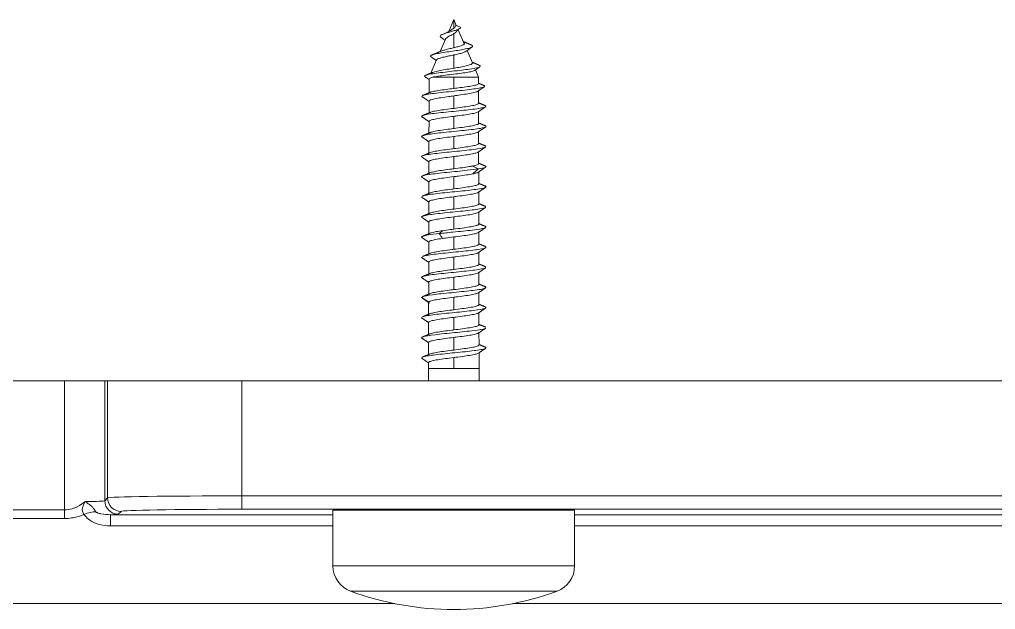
# Model space of a CAD drawing. Extents: x 4791 to 7950, y -233 to 2082.
# Drawn here: x 5488.3 to 5561, y 1783.2 to 1827.1 of the extents above; entities that cross this region are included whole.
import ezdxf

# ---------------------------------------------------------------- set-up
doc = ezdxf.new("R2010")
doc.units = 0
doc.header["$LTSCALE"] = 1.7
doc.header["$MEASUREMENT"] = 0
doc.layers.add('1', color=7, linetype='CONTINUOUS', true_color=0xffffff)

msp = doc.modelspace()

# ---------------------------------------------------------------- linework, layer by layer
at = {"layer": '1', "color": 7, "linetype": 'Continuous', "lineweight": 18}
for p, q in [((5520.631, 1827.139), (5520.25, 1826.249)), ((5520.82, 1826.698), (5520.631, 1827.139)), ((5520.79, 1826.713), (5521.151, 1826.546)), ((5521.434, 1825.266), (5520.958, 1826.377)), ((5521.044, 1826.462), (5521.006, 1826.432)), ((5520.003, 1825.672), (5519.607, 1824.748)), ((5522.016, 1823.909), (5521.624, 1824.822)), ((5519.34, 1824.125), (5518.917, 1823.138)), ((5522.471, 1822.847), (5522.242, 1823.381)), ((5518.792, 1822.691), (5518.79, 1821.672)), ((5519.08, 1822.847), (5520.631, 1822.847)), ((5520.631, 1822.847), (5522.471, 1822.847)), ((5522.472, 1822.358), (5522.471, 1822.847)), ((5522.475, 1820.893), (5522.473, 1821.827)), ((5518.789, 1821.056), (5518.787, 1820.18)), ((5522.478, 1819.392), (5522.476, 1820.272)), ((5518.786, 1819.545), (5518.784, 1818.678)), ((5522.48, 1817.891), (5522.479, 1818.774)), ((5518.783, 1818.047), (5518.781, 1817.177)), ((5522.483, 1816.389), (5522.482, 1817.275)), ((5518.78, 1816.549), (5518.778, 1815.676)), ((5522.486, 1814.889), (5522.485, 1815.777)), ((5518.777, 1815.051), (5518.775, 1814.175)), ((5522.489, 1813.387), (5522.487, 1814.28)), ((5518.774, 1813.553), (5518.772, 1812.674)), ((5522.492, 1811.886), (5522.49, 1812.781)), ((5518.771, 1812.055), (5518.769, 1811.172)), ((5522.495, 1810.385), (5522.493, 1811.283)), ((5518.768, 1810.557), (5518.766, 1809.671)), ((5522.498, 1808.884), (5522.496, 1809.785)), ((5518.765, 1809.059), (5518.764, 1808.17)), ((5522.501, 1807.383), (5522.499, 1808.287)), ((5518.762, 1807.561), (5518.761, 1806.669)), ((5522.504, 1805.881), (5522.502, 1806.79)), ((5518.759, 1806.063), (5518.758, 1805.168)), ((5522.507, 1804.38), (5522.505, 1805.291)), ((5518.757, 1804.565), (5518.755, 1803.667)), ((5522.51, 1802.879), (5522.508, 1803.793)), ((5518.754, 1803.067), (5518.752, 1802.165)), ((5522.513, 1801.139), (5522.511, 1802.296)), ((5518.751, 1801.569), (5518.75, 1801.139)), ((5518.743, 1801.139), (5518.743, 1800.216)), ((5520.631, 1801.139), (5518.743, 1801.139)), ((5522.52, 1801.139), (5520.631, 1801.139)), ((5522.52, 1800.216), (5522.52, 1801.139)), ((5491.633, 1800.216), (5425.583, 1800.216)), ((5491.633, 1800.216), (5494.633, 1800.216)), ((5494.846, 1800.216), (5494.633, 1800.216)), ((5494.846, 1800.216), (5504.845, 1800.216)), ((5796.318, 1800.216), (5504.845, 1800.216)), ((5511.631, 1790.565), (5511.631, 1786.412)), ((5511.631, 1790.565), (5529.631, 1790.565)), ((5529.631, 1786.412), (5529.631, 1790.565))]:
    msp.add_line(p, q, dxfattribs=at)
at = {"layer": '1', "color": 7, "linetype": 'Continuous', "lineweight": 13}
for p, q in [((5520.631, 1827.139), (5520.631, 1826.492)), ((5520.631, 1825.036), (5520.631, 1826.081)), ((5520.631, 1823.509), (5520.631, 1824.495)), ((5520.631, 1822), (5520.631, 1822.847)), ((5520.631, 1820.518), (5520.631, 1821.449)), ((5520.631, 1819.017), (5520.631, 1819.919)), ((5520.631, 1817.516), (5520.631, 1818.421)), ((5520.631, 1816.014), (5520.631, 1816.923)), ((5520.631, 1814.513), (5520.631, 1815.425)), ((5520.631, 1813.012), (5520.631, 1813.927)), ((5520.631, 1811.511), (5520.631, 1812.429)), ((5520.631, 1810.01), (5520.631, 1810.931)), ((5520.631, 1808.509), (5520.631, 1809.433)), ((5520.631, 1807.007), (5520.631, 1807.935)), ((5520.631, 1805.506), (5520.631, 1806.437)), ((5520.631, 1804.005), (5520.631, 1804.939)), ((5520.631, 1802.504), (5520.631, 1803.441)), ((5520.631, 1801.139), (5520.631, 1801.943)), ((5491.633, 1790.583), (5491.633, 1800.216)), ((5494.633, 1800.216), (5494.633, 1791.267)), ((5494.846, 1791.48), (5494.846, 1800.216)), ((5504.845, 1800.216), (5504.845, 1791.635)), ((5494.633, 1791.267), (5494.846, 1791.48)), ((5504.845, 1791.635), (5796.318, 1791.635)), ((5504.845, 1791.635), (5504.845, 1790.635)), ((5796.318, 1790.635), (5504.845, 1790.635)), ((5425.751, 1790.583), (5491.633, 1790.583)), ((5491.633, 1789.949), (5425.751, 1789.949)), ((5491.633, 1789.949), (5491.633, 1790.583)), ((5495.053, 1790.232), (5511.636, 1790.232)), ((5495.053, 1789.39), (5495.053, 1790.232)), ((5495.846, 1790.48), (5495.633, 1790.267)), ((5529.634, 1790.232), (5771.631, 1790.232)), ((5511.636, 1789.39), (5495.053, 1789.39)), ((5771.631, 1789.39), (5529.634, 1789.39)), ((5511.631, 1786.412), (5529.631, 1786.412)), ((5512.941, 1784.535), (5528.322, 1784.535)), ((5516.25, 1783.601), (5419.647, 1783.601)), ((5776.239, 1783.601), (5525.025, 1783.601))]:
    msp.add_line(p, q, dxfattribs=at)
at = {"layer": '1', "color": 7, "linetype": 'Continuous', "lineweight": 18}
for centre, radius, start, end in [((5513.631, 1786.412), 2, 180, 249.79319), ((5527.631, 1786.412), 2, 290.20681, 0), ((5520.631, 1805.43), 22.266, 249.79319, 290.20681)]:
    msp.add_arc(centre, radius, start, end, dxfattribs=at)
at = {"layer": '1', "color": 7, "linetype": 'Continuous', "lineweight": 13}
for centre, major_axis, ratio, start_param, end_param in [((5504.845, 1791.478), (10, 0), 0.01571, 1.570796, 3.124139), ((5495.846, 1791.48), (-0.707, 0.707), 0.999695, 0.78555, 2.356042), ((5491.633, 1791.268), (3, 0), 0.023273, 5.245016, 6.265732), ((5495.633, 1791.267), (-0.707, 0.707), 0.999695, 0.78555, 2.356042), ((5504.845, 1790.478), (9, 0), 0.017455, 1.570796, 3.124139), ((5493.092, 1788.914), (1.557, 1.255), 0.568767, 0.606298, 1.140974), ((5491.633, 1790.268), (4, 0), 0.017455, 5.737622, 6.265732)]:
    msp.add_ellipse(centre, major_axis=major_axis, ratio=ratio, start_param=start_param, end_param=end_param, dxfattribs=at)
at = {"layer": '1', "color": 7, "linetype": 'Continuous', "lineweight": 18}
for points, knots in [([(5519.675, 1825.811), (5519.66, 1825.822), (5519.647, 1825.832), (5519.616, 1825.87), (5519.614, 1825.897), (5519.651, 1825.953), (5519.691, 1825.982), (5519.806, 1826.038), (5519.879, 1826.067), (5520.045, 1826.122), (5520.14, 1826.151), (5520.333, 1826.207), (5520.433, 1826.236), (5520.623, 1826.293), (5520.715, 1826.321), (5520.877, 1826.378), (5520.949, 1826.407), (5521.061, 1826.464), (5521.105, 1826.493), (5521.14, 1826.53), (5521.146, 1826.538), (5521.151, 1826.546)], [0, 0, 0, 0, 0.053994, 0.053994, 0.187609, 0.187609, 0.321597, 0.321597, 0.44559, 0.44559, 0.564489, 0.564489, 0.677266, 0.677266, 0.783346, 0.783346, 0.883307, 0.883307, 0.976211, 0.976211, 1, 1, 1, 1]), ([(5520.45, 1826.371), (5520.428, 1826.354), (5520.357, 1826.304), (5520.203, 1826.22), (5519.997, 1826.121), (5519.856, 1826.058), (5519.782, 1826.026)], [0, 0, 0, 0, 0.133749, 0.407058, 0.694727, 1, 1, 1, 1]), ([(5520.45, 1826.368), (5520.462, 1826.376), (5520.475, 1826.384), (5520.53, 1826.42), (5520.573, 1826.449), (5520.619, 1826.483), (5520.625, 1826.488), (5520.631, 1826.492)], [0, 0, 0, 0, 0.21073, 0.21073, 0.896872, 0.896872, 1, 1, 1, 1]), ([(5520.631, 1826.492), (5520.655, 1826.51), (5520.677, 1826.529), (5520.724, 1826.574), (5520.748, 1826.602), (5520.771, 1826.642), (5520.776, 1826.655), (5520.783, 1826.676), (5520.785, 1826.684), (5520.788, 1826.696), (5520.788, 1826.701), (5520.789, 1826.707), (5520.789, 1826.708), (5520.789, 1826.711), (5520.79, 1826.711), (5520.79, 1826.712), (5520.79, 1826.712), (5520.79, 1826.712), (5520.79, 1826.712), (5520.79, 1826.713)], [0, 0, 0, 0, 0.270369, 0.270369, 0.64921, 0.64921, 0.812706, 0.812706, 0.91559, 0.91559, 0.968278, 0.968278, 0.98945, 0.98945, 0.996538, 0.996538, 0.998675, 0.998675, 1, 1, 1, 1]), ([(5520.631, 1826.081), (5520.628, 1826.079), (5520.624, 1826.077), (5520.606, 1826.067), (5520.591, 1826.058), (5520.519, 1826.018), (5520.458, 1825.986), (5520.344, 1825.926), (5520.288, 1825.896), (5520.186, 1825.837), (5520.139, 1825.808), (5520.062, 1825.749), (5520.032, 1825.72), (5520.009, 1825.684), (5520.005, 1825.676), (5520.001, 1825.668)], [0, 0, 0, 0, 0.013158, 0.013158, 0.065887, 0.065887, 0.274005, 0.274005, 0.481667, 0.481667, 0.703425, 0.703425, 0.936248, 0.936248, 1, 1, 1, 1]), ([(5520.804, 1826.2), (5520.8, 1826.197), (5520.796, 1826.193), (5520.752, 1826.157), (5520.706, 1826.126), (5520.648, 1826.091), (5520.64, 1826.086), (5520.631, 1826.081)], [0, 0, 0, 0, 0.089087, 0.089087, 0.868089, 0.868089, 1, 1, 1, 1]), ([(5518.944, 1824.354), (5518.902, 1824.379), (5518.89, 1824.405), (5518.926, 1824.457), (5518.977, 1824.484), (5519.139, 1824.538), (5519.255, 1824.567), (5519.527, 1824.622), (5519.681, 1824.649), (5520.018, 1824.703), (5520.207, 1824.732), (5520.573, 1824.786), (5520.755, 1824.814), (5521.1, 1824.868), (5521.268, 1824.897), (5521.553, 1824.952), (5521.676, 1824.979), (5521.871, 1825.034), (5521.947, 1825.062), (5522.037, 1825.117), (5522.051, 1825.146), (5522.02, 1825.198), (5521.987, 1825.221), (5521.936, 1825.244)], [0, 0, 0, 0, 0.094712, 0.094712, 0.193023, 0.193023, 0.294142, 0.294142, 0.388515, 0.388515, 0.485876, 0.485876, 0.577355, 0.577355, 0.669103, 0.669103, 0.756657, 0.756657, 0.843877, 0.843877, 0.931019, 0.931019, 1, 1, 1, 1]), ([(5519.635, 1824.76), (5519.693, 1824.787), (5519.771, 1824.814), (5519.951, 1824.868), (5520.055, 1824.895), (5520.278, 1824.951), (5520.401, 1824.98), (5520.633, 1825.036), (5520.746, 1825.063), (5520.958, 1825.119), (5521.059, 1825.149), (5521.222, 1825.205), (5521.289, 1825.233), (5521.388, 1825.289), (5521.423, 1825.318), (5521.451, 1825.375), (5521.445, 1825.404), (5521.405, 1825.454), (5521.379, 1825.476), (5521.345, 1825.497)], [0, 0, 0, 0, 0.125128, 0.125128, 0.248379, 0.248379, 0.373921, 0.373921, 0.489541, 0.489541, 0.607231, 0.607231, 0.71514, 0.71514, 0.822865, 0.822865, 0.926994, 0.926994, 1, 1, 1, 1]), ([(5520.631, 1824.495), (5520.627, 1824.494), (5520.623, 1824.493), (5520.602, 1824.489), (5520.586, 1824.485), (5520.502, 1824.468), (5520.434, 1824.454), (5520.238, 1824.413), (5520.109, 1824.387), (5519.875, 1824.334), (5519.766, 1824.308), (5519.58, 1824.255), (5519.502, 1824.229), (5519.389, 1824.178), (5519.353, 1824.152), (5519.34, 1824.126), (5519.34, 1824.125), (5519.339, 1824.124)], [0, 0, 0, 0, 0.006509, 0.006509, 0.032558, 0.032558, 0.13749, 0.13749, 0.345121, 0.345121, 0.554935, 0.554935, 0.77229, 0.77229, 0.992288, 0.992288, 1, 1, 1, 1]), ([(5521.549, 1824.768), (5521.515, 1824.744), (5521.466, 1824.72), (5521.334, 1824.669), (5521.246, 1824.641), (5521.047, 1824.587), (5520.933, 1824.56), (5520.755, 1824.521), (5520.693, 1824.508), (5520.631, 1824.495)], [0, 0, 0, 0, 0.252329, 0.252329, 0.546531, 0.546531, 0.847912, 0.847912, 1, 1, 1, 1]), ([(5518.491, 1822.871), (5518.489, 1822.872), (5518.487, 1822.873), (5518.442, 1822.901), (5518.443, 1822.929), (5518.532, 1822.983), (5518.615, 1823.01), (5518.851, 1823.064), (5519.013, 1823.092), (5519.382, 1823.147), (5519.591, 1823.174), (5520.034, 1823.227), (5520.276, 1823.255), (5520.754, 1823.31), (5520.998, 1823.337), (5521.441, 1823.391), (5521.648, 1823.418), (5522.019, 1823.472), (5522.185, 1823.501), (5522.427, 1823.555), (5522.514, 1823.582), (5522.568, 1823.61), (5522.572, 1823.613), (5522.576, 1823.615)], [0, 0, 0, 0, 0.004462, 0.004462, 0.120474, 0.120474, 0.230011, 0.230011, 0.345078, 0.345078, 0.453574, 0.453574, 0.564128, 0.564128, 0.674215, 0.674215, 0.779442, 0.779442, 0.889299, 0.889299, 0.991354, 0.991354, 1, 1, 1, 1]), ([(5518.962, 1823.154), (5519.016, 1823.184), (5519.104, 1823.215), (5519.331, 1823.276), (5519.472, 1823.307), (5519.784, 1823.366), (5519.961, 1823.397), (5520.302, 1823.454), (5520.468, 1823.482), (5520.631, 1823.509)], [0, 0, 0, 0, 0.266256, 0.266256, 0.523749, 0.523749, 0.77866, 0.77866, 1, 1, 1, 1]), ([(5519.08, 1822.847), (5519.082, 1822.848), (5519.085, 1822.848), (5519.097, 1822.851), (5519.107, 1822.853), (5519.159, 1822.862), (5519.203, 1822.87), (5519.39, 1822.901), (5519.557, 1822.927), (5519.918, 1822.976), (5520.117, 1823.001), (5520.518, 1823.049), (5520.726, 1823.074), (5521.112, 1823.125), (5521.298, 1823.151), (5521.626, 1823.2), (5521.775, 1823.225), (5522.008, 1823.276), (5522.098, 1823.302), (5522.212, 1823.353), (5522.239, 1823.378), (5522.231, 1823.405), (5522.231, 1823.407), (5522.23, 1823.408)], [0, 0, 0, 0, 0.002839, 0.002839, 0.014196, 0.014196, 0.059756, 0.059756, 0.197448, 0.197448, 0.335328, 0.335328, 0.472413, 0.472413, 0.6052, 0.6052, 0.737463, 0.737463, 0.86584, 0.86584, 0.992579, 0.992579, 1, 1, 1, 1]), ([(5520.631, 1823.509), (5520.648, 1823.512), (5520.665, 1823.515), (5520.75, 1823.529), (5520.818, 1823.54), (5521.052, 1823.58), (5521.214, 1823.609), (5521.501, 1823.668), (5521.63, 1823.699), (5521.833, 1823.758), (5521.912, 1823.788), (5522, 1823.842), (5522.02, 1823.868), (5522.019, 1823.893)], [0, 0, 0, 0, 0.022895, 0.022895, 0.114842, 0.114842, 0.348856, 0.348856, 0.582399, 0.582399, 0.811761, 0.811761, 1, 1, 1, 1]), ([(5522.608, 1823.687), (5522.606, 1823.689), (5522.605, 1823.69), (5522.59, 1823.705), (5522.566, 1823.719), (5522.533, 1823.732)], [0, 0, 0, 0, 0.105043, 0.105043, 1, 1, 1, 1]), ([(5519.08, 1822.848), (5519.012, 1822.829), (5518.954, 1822.81), (5518.836, 1822.761), (5518.796, 1822.728), (5518.792, 1822.695), (5518.792, 1822.693), (5518.792, 1822.691)], [0, 0, 0, 0, 0.36243, 0.36243, 0.964812, 0.964812, 1, 1, 1, 1]), ([(5518.278, 1821.384), (5518.264, 1821.394), (5518.256, 1821.403), (5518.244, 1821.44), (5518.283, 1821.468), (5518.453, 1821.522), (5518.581, 1821.549), (5518.904, 1821.602), (5519.106, 1821.629), (5519.554, 1821.683), (5519.807, 1821.711), (5520.322, 1821.764), (5520.592, 1821.791), (5521.12, 1821.845), (5521.386, 1821.873), (5521.859, 1821.927), (5522.076, 1821.953), (5522.45, 1822.007), (5522.609, 1822.035), (5522.829, 1822.089), (5522.899, 1822.116), (5522.956, 1822.169), (5522.938, 1822.197), (5522.874, 1822.225)], [0, 0, 0, 0, 0.033533, 0.033533, 0.13386, 0.13386, 0.229728, 0.229728, 0.327367, 0.327367, 0.424452, 0.424452, 0.520354, 0.520354, 0.61819, 0.61819, 0.712317, 0.712317, 0.810226, 0.810226, 0.90322, 0.90322, 1, 1, 1, 1]), ([(5518.874, 1821.707), (5518.923, 1821.728), (5518.994, 1821.749), (5519.196, 1821.795), (5519.34, 1821.822), (5519.669, 1821.875), (5519.858, 1821.901), (5520.24, 1821.951), (5520.437, 1821.975), (5520.631, 1822)], [0, 0, 0, 0, 0.212435, 0.212435, 0.480796, 0.480796, 0.749178, 0.749178, 1, 1, 1, 1]), ([(5522.472, 1822.358), (5522.472, 1822.336), (5522.445, 1822.313), (5522.334, 1822.266), (5522.239, 1822.241), (5521.994, 1822.189), (5521.841, 1822.163), (5521.498, 1822.111), (5521.304, 1822.085), (5520.95, 1822.04), (5520.79, 1822.02), (5520.631, 1822)], [0, 0, 0, 0, 0.186114, 0.186114, 0.402611, 0.402611, 0.619059, 0.619059, 0.835641, 0.835641, 1, 1, 1, 1]), ([(5520.631, 1821.45), (5520.505, 1821.432), (5520.377, 1821.415), (5520.05, 1821.369), (5519.851, 1821.339), (5519.495, 1821.282), (5519.333, 1821.254), (5519.071, 1821.198), (5518.966, 1821.168), (5518.826, 1821.111), (5518.789, 1821.084), (5518.789, 1821.056), (5518.789, 1821.056), (5518.789, 1821.056)], [0, 0, 0, 0, 0.130851, 0.130851, 0.347911, 0.347911, 0.564977, 0.564977, 0.781843, 0.781843, 0.998847, 0.998847, 1, 1, 1, 1]), ([(5522.435, 1821.801), (5522.426, 1821.795), (5522.415, 1821.788), (5522.345, 1821.753), (5522.253, 1821.722), (5522.011, 1821.663), (5521.859, 1821.635), (5521.518, 1821.577), (5521.325, 1821.548), (5520.965, 1821.495), (5520.797, 1821.472), (5520.631, 1821.45)], [0, 0, 0, 0, 0.054359, 0.054359, 0.303629, 0.303629, 0.553089, 0.553089, 0.802302, 0.802302, 1, 1, 1, 1]), ([(5518.309, 1819.981), (5518.412, 1820.021), (5518.87, 1820.113), (5520.204, 1820.256), (5521.811, 1820.409), (5522.757, 1820.537), (5522.977, 1820.614), (5523.01, 1820.64)], [0, 0, 0, 0, 0.183525, 0.416808, 0.650092, 0.883376, 1, 1, 1, 1]), ([(5518.877, 1820.217), (5518.907, 1820.23), (5518.944, 1820.242), (5519.082, 1820.282), (5519.21, 1820.31), (5519.512, 1820.363), (5519.69, 1820.39), (5520.07, 1820.444), (5520.277, 1820.472), (5520.534, 1820.505), (5520.583, 1820.511), (5520.631, 1820.518)], [0, 0, 0, 0, 0.125432, 0.125432, 0.396057, 0.396057, 0.666715, 0.666715, 0.937294, 0.937294, 1, 1, 1, 1]), ([(5520.631, 1820.518), (5520.84, 1820.545), (5521.05, 1820.572), (5521.443, 1820.626), (5521.63, 1820.653), (5521.953, 1820.707), (5522.094, 1820.735), (5522.312, 1820.789), (5522.391, 1820.816), (5522.461, 1820.859), (5522.474, 1820.876), (5522.474, 1820.893)], [0, 0, 0, 0, 0.216785, 0.216785, 0.4336, 0.4336, 0.6504, 0.6504, 0.867188, 0.867188, 1, 1, 1, 1]), ([(5523.023, 1820.69), (5523.016, 1820.699), (5522.979, 1820.726), (5522.893, 1820.754), (5522.816, 1820.772)], [0, 0, 0, 0, 0.318903, 1, 1, 1, 1]), ([(5518.26, 1819.884), (5518.227, 1819.906), (5518.222, 1819.932), (5518.26, 1819.958), (5518.268, 1819.962)], [0, 0, 0, 0, 0.822617, 1, 1, 1, 1]), ([(5520.631, 1819.919), (5520.423, 1819.892), (5520.212, 1819.865), (5519.819, 1819.812), (5519.632, 1819.784), (5519.309, 1819.73), (5519.167, 1819.703), (5518.949, 1819.65), (5518.87, 1819.622), (5518.8, 1819.578), (5518.786, 1819.561), (5518.786, 1819.545)], [0, 0, 0, 0, 0.216607, 0.216607, 0.433194, 0.433194, 0.649809, 0.649809, 0.866421, 0.866421, 1, 1, 1, 1]), ([(5522.448, 1820.253), (5522.425, 1820.236), (5522.389, 1820.219), (5522.262, 1820.174), (5522.148, 1820.148), (5521.872, 1820.094), (5521.705, 1820.066), (5521.34, 1820.012), (5521.138, 1819.986), (5520.833, 1819.946), (5520.732, 1819.933), (5520.631, 1819.919)], [0, 0, 0, 0, 0.152508, 0.152508, 0.396166, 0.396166, 0.639773, 0.639773, 0.883479, 0.883479, 1, 1, 1, 1]), ([(5518.26, 1818.384), (5518.245, 1818.393), (5518.187, 1818.454), (5518.523, 1818.566), (5519.827, 1818.72), (5521.453, 1818.873), (5522.619, 1819.011), (5522.946, 1819.098), (5523.002, 1819.134)], [0, 0, 0, 0, 0.038018, 0.242866, 0.447714, 0.652561, 0.857409, 1, 1, 1, 1]), ([(5518.869, 1818.714), (5518.899, 1818.727), (5518.938, 1818.74), (5519.079, 1818.781), (5519.208, 1818.808), (5519.51, 1818.862), (5519.688, 1818.889), (5520.069, 1818.944), (5520.277, 1818.971), (5520.534, 1819.004), (5520.583, 1819.01), (5520.631, 1819.016)], [0, 0, 0, 0, 0.131924, 0.131924, 0.400553, 0.400553, 0.669164, 0.669164, 0.93776, 0.93776, 1, 1, 1, 1]), ([(5520.631, 1819.016), (5520.84, 1819.043), (5521.051, 1819.071), (5521.444, 1819.125), (5521.631, 1819.152), (5521.955, 1819.206), (5522.096, 1819.234), (5522.314, 1819.288), (5522.394, 1819.315), (5522.464, 1819.358), (5522.477, 1819.375), (5522.477, 1819.392)], [0, 0, 0, 0, 0.216697, 0.216697, 0.433397, 0.433397, 0.650035, 0.650035, 0.866697, 0.866697, 1, 1, 1, 1]), ([(5523.024, 1819.152), (5523.031, 1819.162), (5523.037, 1819.188), (5522.997, 1819.214), (5522.956, 1819.23)], [0, 0, 0, 0, 0.359814, 1, 1, 1, 1]), ([(5520.631, 1818.422), (5520.423, 1818.395), (5520.211, 1818.367), (5519.818, 1818.313), (5519.631, 1818.286), (5519.306, 1818.232), (5519.165, 1818.205), (5518.947, 1818.151), (5518.867, 1818.124), (5518.797, 1818.081), (5518.783, 1818.064), (5518.783, 1818.047)], [0, 0, 0, 0, 0.216621, 0.216621, 0.433232, 0.433232, 0.649788, 0.649788, 0.866426, 0.866426, 1, 1, 1, 1]), ([(5522.479, 1818.796), (5522.479, 1818.785), (5522.473, 1818.775), (5522.436, 1818.738), (5522.373, 1818.711), (5522.184, 1818.657), (5522.056, 1818.629), (5521.754, 1818.576), (5521.576, 1818.549), (5521.195, 1818.494), (5520.987, 1818.467), (5520.73, 1818.434), (5520.681, 1818.428), (5520.631, 1818.422)], [0, 0, 0, 0, 0.0829, 0.0829, 0.299494, 0.299494, 0.516115, 0.516115, 0.732734, 0.732734, 0.949407, 0.949407, 1, 1, 1, 1]), ([(5518.258, 1816.885), (5518.187, 1816.933), (5518.347, 1817.033), (5519.468, 1817.183), (5521.077, 1817.337), (5522.477, 1817.487), (5522.931, 1817.587), (5523.004, 1817.635)], [0, 0, 0, 0, 0.193025, 0.39801, 0.602996, 0.807981, 1, 1, 1, 1]), ([(5518.862, 1817.211), (5518.894, 1817.225), (5518.934, 1817.239), (5519.077, 1817.28), (5519.205, 1817.307), (5519.508, 1817.361), (5519.687, 1817.388), (5520.068, 1817.442), (5520.276, 1817.469), (5520.533, 1817.503), (5520.582, 1817.509), (5520.631, 1817.515)], [0, 0, 0, 0, 0.13621, 0.13621, 0.403507, 0.403507, 0.670727, 0.670727, 0.937977, 0.937977, 1, 1, 1, 1]), ([(5520.631, 1817.515), (5520.84, 1817.543), (5521.052, 1817.57), (5521.445, 1817.624), (5521.633, 1817.651), (5521.957, 1817.705), (5522.099, 1817.732), (5522.317, 1817.786), (5522.397, 1817.814), (5522.467, 1817.857), (5522.48, 1817.874), (5522.48, 1817.891)], [0, 0, 0, 0, 0.216699, 0.216699, 0.433376, 0.433376, 0.650025, 0.650025, 0.866659, 0.866659, 1, 1, 1, 1]), ([(5520.631, 1816.923), (5520.423, 1816.897), (5520.211, 1816.869), (5519.817, 1816.815), (5519.629, 1816.788), (5519.305, 1816.735), (5519.163, 1816.707), (5518.944, 1816.653), (5518.864, 1816.626), (5518.794, 1816.583), (5518.78, 1816.566), (5518.78, 1816.549)], [0, 0, 0, 0, 0.216591, 0.216591, 0.433228, 0.433228, 0.649862, 0.649862, 0.866552, 0.866552, 1, 1, 1, 1]), ([(5522.481, 1817.298), (5522.482, 1817.287), (5522.476, 1817.277), (5522.439, 1817.24), (5522.376, 1817.213), (5522.187, 1817.159), (5522.058, 1817.131), (5521.756, 1817.078), (5521.577, 1817.051), (5521.196, 1816.997), (5520.988, 1816.969), (5520.731, 1816.936), (5520.681, 1816.93), (5520.631, 1816.923)], [0, 0, 0, 0, 0.083189, 0.083189, 0.299734, 0.299734, 0.516223, 0.516223, 0.732795, 0.732795, 0.949323, 0.949323, 1, 1, 1, 1]), ([(5520.631, 1816.014), (5520.841, 1816.041), (5521.052, 1816.068), (5521.447, 1816.123), (5521.634, 1816.15), (5521.887, 1816.192), (5521.97, 1816.207), (5522.045, 1816.222)], [0, 0, 0, 0, 0.392359, 0.392359, 0.784773, 0.784773, 1, 1, 1, 1]), ([(5522.045, 1816.222), (5522.18, 1816.248), (5522.289, 1816.276), (5522.437, 1816.33), (5522.478, 1816.357), (5522.483, 1816.386), (5522.483, 1816.388), (5522.483, 1816.389)], [0, 0, 0, 0, 0.484487, 0.484487, 0.969039, 0.969039, 1, 1, 1, 1]), ([(5522.462, 1816.003), (5522.69, 1816.038), (5523.05, 1816.113), (5523.056, 1816.188), (5522.963, 1816.227)], [0, 0, 0, 0, 0.46975, 1, 1, 1, 1]), ([(5518.26, 1815.384), (5518.233, 1815.402), (5518.201, 1815.47), (5518.682, 1815.59), (5520.078, 1815.744), (5521.527, 1815.881), (5522.234, 1815.968), (5522.462, 1816.003)], [0, 0, 0, 0, 0.084515, 0.332863, 0.58121, 0.829558, 1, 1, 1, 1]), ([(5520.631, 1815.426), (5520.422, 1815.398), (5520.21, 1815.371), (5519.815, 1815.318), (5519.628, 1815.29), (5519.302, 1815.236), (5519.16, 1815.209), (5518.941, 1815.155), (5518.862, 1815.128), (5518.791, 1815.084), (5518.777, 1815.067), (5518.777, 1815.051)], [0, 0, 0, 0, 0.2166, 0.2166, 0.433158, 0.433158, 0.649706, 0.649706, 0.866286, 0.866286, 1, 1, 1, 1]), ([(5518.865, 1815.712), (5518.896, 1815.725), (5518.934, 1815.738), (5519.074, 1815.778), (5519.203, 1815.806), (5519.506, 1815.86), (5519.685, 1815.887), (5520.067, 1815.941), (5520.275, 1815.969), (5520.533, 1816.002), (5520.582, 1816.008), (5520.631, 1816.014)], [0, 0, 0, 0, 0.129074, 0.129074, 0.398518, 0.398518, 0.667987, 0.667987, 0.937392, 0.937392, 1, 1, 1, 1]), ([(5522.046, 1815.632), (5521.911, 1815.606), (5521.746, 1815.578), (5521.385, 1815.524), (5521.183, 1815.497), (5520.864, 1815.456), (5520.747, 1815.441), (5520.631, 1815.426)], [0, 0, 0, 0, 0.392275, 0.392275, 0.784631, 0.784631, 1, 1, 1, 1]), ([(5522.452, 1815.755), (5522.419, 1815.732), (5522.362, 1815.71), (5522.219, 1815.67), (5522.139, 1815.651), (5522.046, 1815.632)], [0, 0, 0, 0, 0.548071, 0.548071, 1, 1, 1, 1]), ([(5518.304, 1813.979), (5518.365, 1814.004), (5518.665, 1814.08), (5519.707, 1814.208), (5521.331, 1814.361), (5522.575, 1814.503), (5522.941, 1814.594), (5523.003, 1814.634)], [0, 0, 0, 0, 0.114836, 0.349295, 0.583754, 0.818213, 1, 1, 1, 1]), ([(5520.631, 1814.513), (5520.841, 1814.54), (5521.053, 1814.568), (5521.448, 1814.621), (5521.636, 1814.648), (5521.961, 1814.703), (5522.103, 1814.73), (5522.322, 1814.784), (5522.402, 1814.811), (5522.472, 1814.855), (5522.486, 1814.872), (5522.486, 1814.888)], [0, 0, 0, 0, 0.216676, 0.216676, 0.433337, 0.433337, 0.649939, 0.649939, 0.866561, 0.866561, 1, 1, 1, 1]), ([(5523.027, 1814.656), (5523.03, 1814.66), (5523.038, 1814.685), (5523.008, 1814.709), (5522.957, 1814.73)], [0, 0, 0, 0, 0.168349, 1, 1, 1, 1]), ([(5518.259, 1813.884), (5518.251, 1813.89), (5518.233, 1813.904), (5518.23, 1813.919), (5518.233, 1813.928)], [0, 0, 0, 0, 0.367268, 1, 1, 1, 1]), ([(5520.631, 1813.928), (5520.422, 1813.901), (5520.209, 1813.873), (5519.814, 1813.819), (5519.626, 1813.792), (5519.3, 1813.739), (5519.158, 1813.711), (5518.939, 1813.657), (5518.859, 1813.63), (5518.788, 1813.587), (5518.774, 1813.57), (5518.774, 1813.553)], [0, 0, 0, 0, 0.216617, 0.216617, 0.433258, 0.433258, 0.649841, 0.649841, 0.866516, 0.866516, 1, 1, 1, 1]), ([(5518.858, 1814.209), (5518.889, 1814.223), (5518.929, 1814.237), (5519.072, 1814.277), (5519.201, 1814.305), (5519.504, 1814.358), (5519.683, 1814.386), (5520.066, 1814.44), (5520.275, 1814.467), (5520.533, 1814.5), (5520.582, 1814.507), (5520.631, 1814.513)], [0, 0, 0, 0, 0.135156, 0.135156, 0.402739, 0.402739, 0.670278, 0.670278, 0.937827, 0.937827, 1, 1, 1, 1]), ([(5522.487, 1814.302), (5522.487, 1814.291), (5522.482, 1814.281), (5522.445, 1814.244), (5522.381, 1814.217), (5522.191, 1814.163), (5522.063, 1814.135), (5521.759, 1814.082), (5521.58, 1814.055), (5521.198, 1814), (5520.989, 1813.973), (5520.731, 1813.94), (5520.681, 1813.934), (5520.631, 1813.928)], [0, 0, 0, 0, 0.082852, 0.082852, 0.299435, 0.299435, 0.51601, 0.51601, 0.732619, 0.732619, 0.949244, 0.949244, 1, 1, 1, 1]), ([(5520.631, 1813.012), (5520.841, 1813.039), (5521.054, 1813.066), (5521.449, 1813.12), (5521.637, 1813.147), (5521.963, 1813.202), (5522.106, 1813.229), (5522.325, 1813.283), (5522.405, 1813.31), (5522.475, 1813.354), (5522.489, 1813.371), (5522.489, 1813.387)], [0, 0, 0, 0, 0.21669, 0.21669, 0.433367, 0.433367, 0.650039, 0.650039, 0.866674, 0.866674, 1, 1, 1, 1]), ([(5518.257, 1812.386), (5518.194, 1812.43), (5518.322, 1812.525), (5519.356, 1812.672), (5520.95, 1812.825), (5522.417, 1812.979), (5522.924, 1813.082), (5523.004, 1813.134), (5523.006, 1813.135)], [0, 0, 0, 0, 0.176253, 0.381184, 0.586114, 0.791045, 0.995975, 1, 1, 1, 1]), ([(5520.631, 1812.429), (5520.422, 1812.403), (5520.209, 1812.376), (5519.813, 1812.321), (5519.625, 1812.294), (5519.298, 1812.241), (5519.156, 1812.213), (5518.936, 1812.159), (5518.856, 1812.132), (5518.785, 1812.089), (5518.771, 1812.072), (5518.771, 1812.055)], [0, 0, 0, 0, 0.216556, 0.216556, 0.433158, 0.433158, 0.649792, 0.649792, 0.866445, 0.866445, 1, 1, 1, 1]), ([(5518.853, 1812.707), (5518.885, 1812.721), (5518.926, 1812.735), (5519.069, 1812.776), (5519.198, 1812.803), (5519.502, 1812.857), (5519.682, 1812.885), (5520.065, 1812.938), (5520.274, 1812.966), (5520.532, 1812.999), (5520.582, 1813.006), (5520.631, 1813.012)], [0, 0, 0, 0, 0.136667, 0.136667, 0.40375, 0.40375, 0.670758, 0.670758, 0.937792, 0.937792, 1, 1, 1, 1]), ([(5522.46, 1812.76), (5522.427, 1812.737), (5522.369, 1812.715), (5522.194, 1812.665), (5522.065, 1812.637), (5521.761, 1812.583), (5521.582, 1812.557), (5521.199, 1812.503), (5520.99, 1812.475), (5520.731, 1812.442), (5520.681, 1812.436), (5520.631, 1812.429)], [0, 0, 0, 0, 0.207335, 0.207335, 0.452324, 0.452324, 0.697416, 0.697416, 0.942444, 0.942444, 1, 1, 1, 1]), ([(5519.548, 1811.184), (5519.864, 1811.219), (5520.725, 1811.305), (5522.118, 1811.443), (5523.032, 1811.589), (5523.066, 1811.684), (5522.964, 1811.727)], [0, 0, 0, 0, 0.193941, 0.476527, 0.759114, 1, 1, 1, 1]), ([(5520.631, 1811.511), (5520.841, 1811.538), (5521.054, 1811.565), (5521.45, 1811.619), (5521.639, 1811.647), (5521.965, 1811.7), (5522.108, 1811.727), (5522.327, 1811.782), (5522.407, 1811.809), (5522.478, 1811.852), (5522.492, 1811.869), (5522.492, 1811.886)], [0, 0, 0, 0, 0.21664, 0.21664, 0.433299, 0.433299, 0.649984, 0.649984, 0.866609, 0.866609, 1, 1, 1, 1]), ([(5518.259, 1810.885), (5518.239, 1810.898), (5518.194, 1810.963), (5518.545, 1811.062), (5519.233, 1811.149), (5519.548, 1811.184)], [0, 0, 0, 0, 0.134197, 0.647629, 1, 1, 1, 1]), ([(5518.863, 1811.211), (5518.893, 1811.224), (5518.929, 1811.236), (5519.067, 1811.275), (5519.196, 1811.302), (5519.479, 1811.352), (5519.63, 1811.376), (5519.791, 1811.399)], [0, 0, 0, 0, 0.193821, 0.193821, 0.628156, 0.628156, 1, 1, 1, 1]), ([(5519.791, 1811.399), (5519.979, 1811.426), (5520.185, 1811.453), (5520.472, 1811.491), (5520.552, 1811.501), (5520.631, 1811.511)], [0, 0, 0, 0, 0.727794, 0.727794, 1, 1, 1, 1]), ([(5522.461, 1811.261), (5522.428, 1811.238), (5522.371, 1811.216), (5522.197, 1811.167), (5522.068, 1811.14), (5521.764, 1811.085), (5521.584, 1811.058), (5521.201, 1811.005), (5520.991, 1810.978), (5520.732, 1810.944), (5520.682, 1810.937), (5520.631, 1810.931)], [0, 0, 0, 0, 0.204162, 0.204162, 0.450113, 0.450113, 0.696084, 0.696084, 0.942059, 0.942059, 1, 1, 1, 1]), ([(5519.79, 1810.82), (5519.603, 1810.793), (5519.429, 1810.766), (5519.139, 1810.711), (5519.018, 1810.684), (5518.846, 1810.631), (5518.792, 1810.603), (5518.77, 1810.57), (5518.768, 1810.563), (5518.768, 1810.557)], [0, 0, 0, 0, 0.30851, 0.30851, 0.617085, 0.617085, 0.925622, 0.925622, 1, 1, 1, 1]), ([(5520.631, 1810.931), (5520.421, 1810.904), (5520.208, 1810.877), (5519.935, 1810.84), (5519.862, 1810.83), (5519.79, 1810.82)], [0, 0, 0, 0, 0.727601, 0.727601, 1, 1, 1, 1]), ([(5520.631, 1810.009), (5520.842, 1810.037), (5521.055, 1810.064), (5521.452, 1810.118), (5521.641, 1810.145), (5521.968, 1810.199), (5522.11, 1810.227), (5522.33, 1810.28), (5522.41, 1810.308), (5522.481, 1810.351), (5522.495, 1810.368), (5522.495, 1810.385)], [0, 0, 0, 0, 0.216673, 0.216673, 0.433319, 0.433319, 0.649919, 0.649919, 0.866525, 0.866525, 1, 1, 1, 1]), ([(5518.302, 1809.478), (5518.353, 1809.499), (5518.62, 1809.572), (5519.588, 1809.696), (5521.207, 1809.849), (5522.595, 1810.003), (5523.091, 1810.129), (5523.018, 1810.204), (5522.96, 1810.228)], [0, 0, 0, 0, 0.085453, 0.290205, 0.494956, 0.699708, 0.904459, 1, 1, 1, 1]), ([(5518.848, 1809.705), (5518.88, 1809.719), (5518.92, 1809.733), (5519.064, 1809.774), (5519.194, 1809.801), (5519.499, 1809.855), (5519.679, 1809.882), (5520.063, 1809.936), (5520.273, 1809.963), (5520.532, 1809.997), (5520.582, 1810.003), (5520.631, 1810.009)], [0, 0, 0, 0, 0.136667, 0.136667, 0.403731, 0.403731, 0.670728, 0.670728, 0.937752, 0.937752, 1, 1, 1, 1]), ([(5522.466, 1809.764), (5522.433, 1809.742), (5522.375, 1809.719), (5522.199, 1809.669), (5522.07, 1809.641), (5521.765, 1809.588), (5521.585, 1809.561), (5521.201, 1809.507), (5520.992, 1809.479), (5520.732, 1809.446), (5520.682, 1809.44), (5520.631, 1809.433)], [0, 0, 0, 0, 0.207895, 0.207895, 0.4527, 0.4527, 0.697575, 0.697575, 0.942432, 0.942432, 1, 1, 1, 1]), ([(5518.258, 1809.385), (5518.256, 1809.386), (5518.234, 1809.402), (5518.228, 1809.418), (5518.235, 1809.432)], [0, 0, 0, 0, 0.070398, 1, 1, 1, 1]), ([(5520.631, 1809.433), (5520.421, 1809.407), (5520.208, 1809.379), (5519.811, 1809.325), (5519.622, 1809.298), (5519.294, 1809.245), (5519.151, 1809.217), (5518.931, 1809.163), (5518.851, 1809.136), (5518.779, 1809.093), (5518.766, 1809.076), (5518.765, 1809.059)], [0, 0, 0, 0, 0.216588, 0.216588, 0.43322, 0.43322, 0.649814, 0.649814, 0.866492, 0.866492, 1, 1, 1, 1]), ([(5520.631, 1808.509), (5520.842, 1808.536), (5521.056, 1808.563), (5521.453, 1808.616), (5521.642, 1808.644), (5521.969, 1808.698), (5522.112, 1808.725), (5522.333, 1808.779), (5522.413, 1808.807), (5522.484, 1808.85), (5522.498, 1808.867), (5522.498, 1808.884)], [0, 0, 0, 0, 0.216664, 0.216664, 0.433327, 0.433327, 0.650003, 0.650003, 0.866625, 0.866625, 1, 1, 1, 1]), ([(5518.256, 1807.886), (5518.2, 1807.926), (5518.299, 1808.017), (5519.246, 1808.16), (5520.823, 1808.313), (5522.323, 1808.467), (5522.9, 1808.575), (5522.999, 1808.631), (5523.006, 1808.636)], [0, 0, 0, 0, 0.159585, 0.364473, 0.569362, 0.77425, 0.979139, 1, 1, 1, 1]), ([(5518.846, 1808.204), (5518.877, 1808.218), (5518.918, 1808.232), (5519.062, 1808.272), (5519.191, 1808.3), (5519.497, 1808.354), (5519.677, 1808.381), (5520.062, 1808.435), (5520.272, 1808.462), (5520.532, 1808.496), (5520.582, 1808.502), (5520.631, 1808.509)], [0, 0, 0, 0, 0.135803, 0.135803, 0.403079, 0.403079, 0.670295, 0.670295, 0.93752, 0.93752, 1, 1, 1, 1]), ([(5522.47, 1808.267), (5522.438, 1808.244), (5522.379, 1808.221), (5522.202, 1808.171), (5522.072, 1808.144), (5521.767, 1808.089), (5521.587, 1808.063), (5521.202, 1808.009), (5520.992, 1807.981), (5520.732, 1807.948), (5520.682, 1807.941), (5520.631, 1807.935)], [0, 0, 0, 0, 0.209748, 0.209748, 0.453928, 0.453928, 0.698203, 0.698203, 0.942418, 0.942418, 1, 1, 1, 1]), ([(5520.631, 1807.935), (5520.421, 1807.908), (5520.207, 1807.881), (5519.81, 1807.827), (5519.62, 1807.8), (5519.292, 1807.746), (5519.149, 1807.719), (5518.928, 1807.665), (5518.848, 1807.637), (5518.777, 1807.594), (5518.763, 1807.578), (5518.763, 1807.561)], [0, 0, 0, 0, 0.21653, 0.21653, 0.433102, 0.433102, 0.649735, 0.649735, 0.866353, 0.866353, 1, 1, 1, 1]), ([(5520.631, 1807.007), (5520.842, 1807.034), (5521.056, 1807.061), (5521.454, 1807.115), (5521.643, 1807.143), (5521.971, 1807.197), (5522.115, 1807.224), (5522.335, 1807.278), (5522.416, 1807.306), (5522.487, 1807.349), (5522.501, 1807.366), (5522.501, 1807.382)], [0, 0, 0, 0, 0.216622, 0.216622, 0.433268, 0.433268, 0.649932, 0.649932, 0.866547, 0.866547, 1, 1, 1, 1]), ([(5518.311, 1806.482), (5518.433, 1806.529), (5518.976, 1806.628), (5520.435, 1806.777), (5522.012, 1806.931), (5522.811, 1807.051), (5522.982, 1807.119), (5523.006, 1807.136)], [0, 0, 0, 0, 0.216153, 0.450969, 0.685785, 0.920601, 1, 1, 1, 1]), ([(5518.842, 1806.703), (5518.87, 1806.715), (5518.904, 1806.727), (5519.035, 1806.765), (5519.16, 1806.793), (5519.459, 1806.847), (5519.637, 1806.874), (5520.018, 1806.928), (5520.227, 1806.955), (5520.501, 1806.991), (5520.566, 1806.999), (5520.631, 1807.007)], [0, 0, 0, 0, 0.117705, 0.117705, 0.384765, 0.384765, 0.651832, 0.651832, 0.918843, 0.918843, 1, 1, 1, 1]), ([(5522.471, 1806.768), (5522.438, 1806.745), (5522.38, 1806.722), (5522.204, 1806.673), (5522.075, 1806.646), (5521.769, 1806.592), (5521.589, 1806.564), (5521.204, 1806.511), (5520.993, 1806.484), (5520.733, 1806.45), (5520.682, 1806.444), (5520.631, 1806.437)], [0, 0, 0, 0, 0.206153, 0.206153, 0.451453, 0.451453, 0.696734, 0.696734, 0.942061, 0.942061, 1, 1, 1, 1]), ([(5520.631, 1806.437), (5520.42, 1806.41), (5520.206, 1806.383), (5519.808, 1806.33), (5519.619, 1806.302), (5519.29, 1806.248), (5519.147, 1806.221), (5518.926, 1806.167), (5518.845, 1806.14), (5518.778, 1806.099), (5518.765, 1806.085), (5518.761, 1806.071)], [0, 0, 0, 0, 0.221556, 0.221556, 0.443129, 0.443129, 0.664788, 0.664788, 0.886389, 0.886389, 1, 1, 1, 1]), ([(5520.631, 1805.506), (5520.843, 1805.533), (5521.057, 1805.561), (5521.456, 1805.614), (5521.645, 1805.642), (5521.974, 1805.696), (5522.117, 1805.723), (5522.338, 1805.777), (5522.419, 1805.804), (5522.49, 1805.848), (5522.503, 1805.865), (5522.504, 1805.881)], [0, 0, 0, 0, 0.216664, 0.216664, 0.433302, 0.433302, 0.649912, 0.649912, 0.866508, 0.866508, 1, 1, 1, 1]), ([(5518.301, 1804.978), (5518.343, 1804.995), (5518.579, 1805.064), (5519.473, 1805.184), (5521.082, 1805.338), (5522.48, 1805.488), (5522.933, 1805.587), (5523.005, 1805.635)], [0, 0, 0, 0, 0.079905, 0.31368, 0.547454, 0.781228, 1, 1, 1, 1]), ([(5518.839, 1805.201), (5518.87, 1805.215), (5518.912, 1805.229), (5519.057, 1805.27), (5519.187, 1805.297), (5519.493, 1805.351), (5519.674, 1805.379), (5520.06, 1805.433), (5520.271, 1805.46), (5520.531, 1805.493), (5520.581, 1805.5), (5520.631, 1805.506)], [0, 0, 0, 0, 0.137771, 0.137771, 0.404431, 0.404431, 0.671014, 0.671014, 0.937628, 0.937628, 1, 1, 1, 1]), ([(5522.476, 1805.272), (5522.444, 1805.248), (5522.385, 1805.225), (5522.207, 1805.175), (5522.077, 1805.147), (5521.771, 1805.094), (5521.59, 1805.067), (5521.204, 1805.013), (5520.994, 1804.985), (5520.733, 1804.952), (5520.682, 1804.946), (5520.631, 1804.939)], [0, 0, 0, 0, 0.21086, 0.21086, 0.454684, 0.454684, 0.6986, 0.6986, 0.942468, 0.942468, 1, 1, 1, 1]), ([(5520.631, 1804.939), (5520.42, 1804.913), (5520.206, 1804.885), (5519.807, 1804.831), (5519.617, 1804.804), (5519.288, 1804.751), (5519.145, 1804.723), (5518.923, 1804.669), (5518.842, 1804.642), (5518.771, 1804.599), (5518.757, 1804.582), (5518.757, 1804.565)], [0, 0, 0, 0, 0.216545, 0.216545, 0.433141, 0.433141, 0.649732, 0.649732, 0.86638, 0.86638, 1, 1, 1, 1]), ([(5518.259, 1803.385), (5518.205, 1803.421), (5518.274, 1803.509), (5519.14, 1803.648), (5520.695, 1803.801), (5522.225, 1803.955), (5522.87, 1804.066), (5522.992, 1804.126), (5523.004, 1804.135)], [0, 0, 0, 0, 0.145736, 0.350558, 0.55538, 0.760202, 0.965024, 1, 1, 1, 1]), ([(5518.836, 1803.7), (5518.868, 1803.714), (5518.909, 1803.728), (5519.054, 1803.769), (5519.184, 1803.796), (5519.491, 1803.85), (5519.672, 1803.878), (5520.059, 1803.931), (5520.27, 1803.959), (5520.531, 1803.992), (5520.581, 1803.999), (5520.631, 1804.005)], [0, 0, 0, 0, 0.137874, 0.137874, 0.404439, 0.404439, 0.670969, 0.670969, 0.937483, 0.937483, 1, 1, 1, 1]), ([(5520.631, 1804.005), (5520.843, 1804.032), (5521.058, 1804.059), (5521.457, 1804.113), (5521.647, 1804.141), (5521.976, 1804.195), (5522.119, 1804.222), (5522.341, 1804.276), (5522.421, 1804.303), (5522.493, 1804.347), (5522.506, 1804.363), (5522.507, 1804.38)], [0, 0, 0, 0, 0.216631, 0.216631, 0.433273, 0.433273, 0.649937, 0.649937, 0.866539, 0.866539, 1, 1, 1, 1]), ([(5522.478, 1803.773), (5522.445, 1803.75), (5522.387, 1803.727), (5522.209, 1803.677), (5522.079, 1803.65), (5521.773, 1803.595), (5521.592, 1803.568), (5521.206, 1803.515), (5520.995, 1803.487), (5520.733, 1803.454), (5520.682, 1803.447), (5520.631, 1803.441)], [0, 0, 0, 0, 0.208498, 0.208498, 0.453012, 0.453012, 0.697588, 0.697588, 0.942133, 0.942133, 1, 1, 1, 1]), ([(5520.631, 1803.441), (5520.42, 1803.414), (5520.205, 1803.387), (5519.806, 1803.333), (5519.616, 1803.305), (5519.286, 1803.252), (5519.142, 1803.225), (5518.921, 1803.171), (5518.84, 1803.143), (5518.768, 1803.1), (5518.754, 1803.084), (5518.754, 1803.067)], [0, 0, 0, 0, 0.216512, 0.216512, 0.433061, 0.433061, 0.649691, 0.649691, 0.86628, 0.86628, 1, 1, 1, 1]), ([(5518.302, 1801.978), (5518.409, 1802.023), (5518.906, 1802.118), (5520.308, 1802.265), (5521.903, 1802.419), (5522.775, 1802.542), (5522.973, 1802.614), (5523.004, 1802.635)], [0, 0, 0, 0, 0.203234, 0.4371, 0.670966, 0.904832, 1, 1, 1, 1]), ([(5518.834, 1802.199), (5518.866, 1802.213), (5518.907, 1802.227), (5519.052, 1802.268), (5519.182, 1802.295), (5519.489, 1802.349), (5519.671, 1802.376), (5520.058, 1802.43), (5520.269, 1802.458), (5520.531, 1802.491), (5520.581, 1802.497), (5520.631, 1802.504)], [0, 0, 0, 0, 0.136137, 0.136137, 0.403215, 0.403215, 0.67032, 0.67032, 0.93735, 0.93735, 1, 1, 1, 1]), ([(5520.631, 1802.504), (5520.843, 1802.531), (5521.058, 1802.558), (5521.458, 1802.612), (5521.648, 1802.64), (5521.978, 1802.693), (5522.122, 1802.72), (5522.343, 1802.775), (5522.424, 1802.802), (5522.496, 1802.845), (5522.509, 1802.862), (5522.509, 1802.879)], [0, 0, 0, 0, 0.216608, 0.216608, 0.433246, 0.433246, 0.649886, 0.649886, 0.866496, 0.866496, 1, 1, 1, 1]), ([(5522.478, 1802.273), (5522.445, 1802.25), (5522.387, 1802.228), (5522.212, 1802.179), (5522.082, 1802.152), (5521.775, 1802.098), (5521.594, 1802.07), (5521.207, 1802.017), (5520.995, 1801.99), (5520.733, 1801.956), (5520.682, 1801.95), (5520.631, 1801.943)], [0, 0, 0, 0, 0.203523, 0.203523, 0.449607, 0.449607, 0.695644, 0.695644, 0.941758, 0.941758, 1, 1, 1, 1]), ([(5523.03, 1802.668), (5523.033, 1802.687), (5523.011, 1802.707), (5522.965, 1802.727), (5522.964, 1802.727)], [0, 0, 0, 0, 0.98062, 1, 1, 1, 1]), ([(5520.631, 1801.943), (5520.419, 1801.916), (5520.204, 1801.889), (5519.804, 1801.836), (5519.614, 1801.808), (5519.284, 1801.754), (5519.14, 1801.727), (5518.918, 1801.673), (5518.837, 1801.646), (5518.765, 1801.602), (5518.751, 1801.585), (5518.751, 1801.569)], [0, 0, 0, 0, 0.216543, 0.216543, 0.433082, 0.433082, 0.649677, 0.649677, 0.866242, 0.866242, 1, 1, 1, 1])]:
    msp.add_open_spline(points, degree=3, knots=knots, dxfattribs=at)
for points, degree in [([(5520.805, 1826.199), (5520.877, 1826.323), (5521.016, 1826.443)], 2), ([(5519.662, 1825.82), (5519.821, 1825.707), (5519.967, 1825.587)], 2), ([(5521.933, 1825.246), (5521.625, 1825.374), (5521.328, 1825.512)], 2), ([(5521.547, 1824.765), (5521.774, 1824.936), (5522.008, 1825.1)], 2), ([(5518.93, 1824.363), (5519.128, 1824.226), (5519.323, 1824.086)], 2), ([(5519.641, 1824.763), (5519.318, 1824.621), (5518.989, 1824.485)], 2), ([(5522.531, 1823.733), (5522.261, 1823.845), (5521.994, 1823.958)], 2), ([(5522.019, 1823.893), (5522.02, 1823.901), (5522.018, 1823.909), (5522.015, 1823.917)], 3), ([(5522.019, 1823.893), (5522.019, 1823.897), (5522.019, 1823.901), (5522.017, 1823.905)], 3), ([(5522.185, 1823.341), (5522.386, 1823.483), (5522.589, 1823.623)], 2), ([(5518.48, 1822.878), (5518.636, 1822.77), (5518.792, 1822.662)], 2), ([(5519.043, 1823.191), (5518.788, 1823.084), (5518.531, 1822.978)], 2), ([(5522.347, 1821.741), (5522.632, 1821.938), (5522.918, 1822.135)], 2), ([(5522.874, 1822.225), (5522.673, 1822.307), (5522.472, 1822.391)], 2), ([(5518.271, 1821.389), (5518.53, 1821.211), (5518.789, 1821.032)], 2), ([(5518.943, 1821.737), (5518.626, 1821.603), (5518.308, 1821.472)], 2), ([(5522.441, 1820.248), (5522.729, 1820.446), (5523.015, 1820.643)], 2), ([(5522.988, 1820.717), (5522.73, 1820.822), (5522.474, 1820.929)], 2), ([(5518.256, 1819.887), (5518.521, 1819.705), (5518.786, 1819.523)], 2), ([(5518.886, 1820.221), (5518.596, 1820.099), (5518.304, 1819.979)], 2), ([(5522.437, 1818.745), (5522.721, 1818.941), (5523.007, 1819.137)], 2), ([(5522.959, 1819.229), (5522.718, 1819.328), (5522.477, 1819.429)], 2), ([(5518.255, 1818.387), (5518.519, 1818.206), (5518.783, 1818.025)], 2), ([(5518.881, 1818.719), (5518.593, 1818.598), (5518.302, 1818.478)], 2), ([(5522.437, 1817.245), (5522.722, 1817.442), (5523.008, 1817.637)], 2), ([(5522.964, 1817.727), (5522.722, 1817.827), (5522.48, 1817.928)], 2), ([(5523.016, 1817.696), (5523.004, 1817.707), (5522.985, 1817.718), (5522.958, 1817.729)], 3), ([(5518.254, 1816.888), (5518.517, 1816.708), (5518.78, 1816.526)], 2), ([(5518.878, 1817.218), (5518.587, 1817.096), (5518.296, 1816.976)], 2), ([(5522.439, 1815.746), (5522.721, 1815.941), (5523.005, 1816.136)], 2), ([(5522.969, 1816.225), (5522.726, 1816.325), (5522.483, 1816.427)], 2), ([(5518.256, 1815.387), (5518.517, 1815.208), (5518.777, 1815.029)], 2), ([(5518.874, 1815.716), (5518.59, 1815.597), (5518.304, 1815.479)], 2), ([(5522.447, 1814.251), (5522.727, 1814.445), (5523.008, 1814.638)], 2), ([(5522.961, 1814.728), (5522.723, 1814.826), (5522.486, 1814.925)], 2), ([(5518.254, 1813.888), (5518.514, 1813.71), (5518.774, 1813.53)], 2), ([(5518.87, 1814.214), (5518.585, 1814.095), (5518.299, 1813.977)], 2), ([(5522.967, 1813.226), (5522.727, 1813.324), (5522.489, 1813.424)], 2), ([(5523.012, 1813.2), (5523, 1813.209), (5522.983, 1813.219), (5522.96, 1813.228)], 3), ([(5518.868, 1812.714), (5518.582, 1812.594), (5518.294, 1812.475)], 2), ([(5522.448, 1812.752), (5522.728, 1812.946), (5523.01, 1813.138)], 2), ([(5518.253, 1812.389), (5518.512, 1812.211), (5518.771, 1812.032)], 2), ([(5522.969, 1811.725), (5522.73, 1811.823), (5522.492, 1811.923)], 2), ([(5518.873, 1811.215), (5518.587, 1811.096), (5518.302, 1810.978)], 2), ([(5522.449, 1811.253), (5522.729, 1811.447), (5523.01, 1811.639)], 2), ([(5518.255, 1810.888), (5518.512, 1810.712), (5518.768, 1810.535)], 2), ([(5522.964, 1810.227), (5522.729, 1810.324), (5522.495, 1810.422)], 2), ([(5518.859, 1809.71), (5518.578, 1809.592), (5518.297, 1809.476)], 2), ([(5522.457, 1809.759), (5522.733, 1809.949), (5523.009, 1810.138)], 2), ([(5518.253, 1809.389), (5518.509, 1809.213), (5518.765, 1809.036)], 2), ([(5522.968, 1808.725), (5522.732, 1808.822), (5522.498, 1808.921)], 2), ([(5518.859, 1808.21), (5518.577, 1808.092), (5518.295, 1807.975)], 2), ([(5522.459, 1808.259), (5522.734, 1808.45), (5523.011, 1808.639)], 2), ([(5523.008, 1808.703), (5522.997, 1808.711), (5522.981, 1808.72), (5522.962, 1808.728)], 3), ([(5518.252, 1807.889), (5518.507, 1807.714), (5518.762, 1807.538)], 2), ([(5522.968, 1807.226), (5522.734, 1807.322), (5522.501, 1807.42)], 2), ([(5518.857, 1806.709), (5518.583, 1806.594), (5518.305, 1806.48)], 2), ([(5522.459, 1806.76), (5522.735, 1806.95), (5523.011, 1807.14)], 2), ([(5523.03, 1807.165), (5523.035, 1807.186), (5523.012, 1807.207), (5522.963, 1807.228)], 3), ([(5518.298, 1806.365), (5518.245, 1806.387), (5518.224, 1806.41), (5518.235, 1806.433)], 3), ([(5518.231, 1806.435), (5518.502, 1806.248), (5518.773, 1806.062)], 2), ([(5522.966, 1805.726), (5522.734, 1805.821), (5522.504, 1805.918)], 2), ([(5518.849, 1805.206), (5518.573, 1805.09), (5518.296, 1804.976)], 2), ([(5522.469, 1805.266), (5522.739, 1805.453), (5523.01, 1805.639)], 2), ([(5523.03, 1805.664), (5523.036, 1805.685), (5523.013, 1805.706), (5522.962, 1805.728)], 3), ([(5518.258, 1804.885), (5518.233, 1804.902), (5518.226, 1804.919), (5518.237, 1804.936)], 3), ([(5518.254, 1804.888), (5518.505, 1804.715), (5518.757, 1804.542)], 2), ([(5522.969, 1804.225), (5522.737, 1804.32), (5522.507, 1804.417)], 2), ([(5518.848, 1803.706), (5518.571, 1803.589), (5518.294, 1803.475)], 2), ([(5522.467, 1803.765), (5522.738, 1803.952), (5523.009, 1804.138)], 2), ([(5523.004, 1804.206), (5522.993, 1804.213), (5522.98, 1804.22), (5522.963, 1804.228)], 3), ([(5518.255, 1803.388), (5518.504, 1803.217), (5518.754, 1803.045)], 2), ([(5522.467, 1802.265), (5522.737, 1802.452), (5523.008, 1802.638)], 2), ([(5522.969, 1802.725), (5522.739, 1802.82), (5522.509, 1802.916)], 2), ([(5518.309, 1801.86), (5518.243, 1801.887), (5518.218, 1801.913), (5518.239, 1801.94)], 3), ([(5518.254, 1801.888), (5518.503, 1801.718), (5518.751, 1801.547)], 2), ([(5518.851, 1802.206), (5518.573, 1802.09), (5518.294, 1801.975)], 2)]:
    msp.add_open_spline(points, degree=degree, dxfattribs=at)
at = {"layer": '1', "color": 7, "linetype": 'Continuous', "lineweight": 13}
for points in [[(5522.045, 1816.222), (5522.184, 1816.149), (5522.324, 1816.076), (5522.463, 1816.003)], [(5522.463, 1816.003), (5522.324, 1815.88), (5522.185, 1815.756), (5522.046, 1815.632)], [(5519.791, 1811.399), (5519.71, 1811.327), (5519.629, 1811.255), (5519.548, 1811.183)], [(5519.548, 1811.184), (5519.629, 1811.063), (5519.71, 1810.941), (5519.791, 1810.82)], [(5518.297, 1806.365), (5518.468, 1806.246), (5518.64, 1806.126), (5518.811, 1806.007)]]:
    msp.add_open_spline(points, degree=3, dxfattribs=at)
for points, knots in [([(5491.633, 1790.583), (5491.826, 1790.583), (5492.021, 1790.615), (5492.272, 1790.692), (5492.34, 1790.717), (5492.653, 1790.847), (5492.878, 1790.989), (5493.104, 1791.165), (5493.131, 1791.186), (5493.157, 1791.208)], [0, 0, 0, 0, 0.333506, 0.333506, 0.460139, 0.460139, 0.936117, 0.936117, 1, 1, 1, 1]), ([(5493.092, 1790.242), (5493.062, 1790.277), (5493.035, 1790.318), (5492.993, 1790.405), (5492.977, 1790.453), (5492.955, 1790.578), (5492.958, 1790.659), (5492.982, 1790.785), (5492.995, 1790.831), (5493.029, 1790.932), (5493.052, 1790.986), (5493.088, 1791.066), (5493.1, 1791.093), (5493.126, 1791.146), (5493.139, 1791.173), (5493.154, 1791.202), (5493.155, 1791.205), (5493.157, 1791.208)], [0, 0, 0, 0, 0.151203, 0.151203, 0.298721, 0.298721, 0.527444, 0.527444, 0.662529, 0.662529, 0.826239, 0.826239, 0.908461, 0.908461, 0.990721, 0.990721, 1, 1, 1, 1]), ([(5493.157, 1791.208), (5493.16, 1791.206), (5493.163, 1791.204), (5493.193, 1791.186), (5493.22, 1791.17), (5493.274, 1791.136), (5493.301, 1791.12), (5493.381, 1791.068), (5493.434, 1791.032), (5493.544, 1790.948), (5493.602, 1790.899), (5493.704, 1790.799), (5493.75, 1790.748), (5493.825, 1790.654), (5493.856, 1790.609), (5493.914, 1790.526), (5493.941, 1790.485), (5493.965, 1790.45)], [0, 0, 0, 0, 0.009847, 0.009847, 0.09759, 0.09759, 0.185306, 0.185306, 0.360179, 0.360179, 0.559248, 0.559248, 0.725619, 0.725619, 0.86072, 0.86072, 1, 1, 1, 1]), ([(5493.092, 1790.242), (5493.07, 1790.233), (5493.048, 1790.224), (5492.908, 1790.171), (5492.787, 1790.13), (5492.664, 1790.095), (5492.337, 1790.002), (5491.983, 1789.949), (5491.633, 1789.949)], [0, 0, 0, 0, 0.049143, 0.049143, 0.306705, 0.306705, 0.306705, 1, 1, 1, 1]), ([(5495.053, 1789.39), (5494.747, 1789.39), (5494.436, 1789.435), (5493.92, 1789.594), (5493.699, 1789.696), (5493.375, 1789.918), (5493.253, 1790.028), (5493.135, 1790.178), (5493.113, 1790.21), (5493.092, 1790.242)], [0, 0, 0, 0, 0.391415, 0.391415, 0.707505, 0.707505, 0.939966, 0.939966, 1, 1, 1, 1]), ([(5493.965, 1790.45), (5493.97, 1790.442), (5493.977, 1790.435), (5493.995, 1790.419), (5494.007, 1790.411), (5494.043, 1790.39), (5494.068, 1790.379), (5494.176, 1790.337), (5494.261, 1790.316), (5494.588, 1790.249), (5494.826, 1790.23), (5495.053, 1790.232)], [0, 0, 0, 0, 0.027735, 0.027735, 0.063844, 0.063844, 0.130166, 0.130166, 0.350394, 0.350394, 1, 1, 1, 1])]:
    msp.add_open_spline(points, degree=3, knots=knots, dxfattribs=at)

doc.saveas('drawing.dxf')
